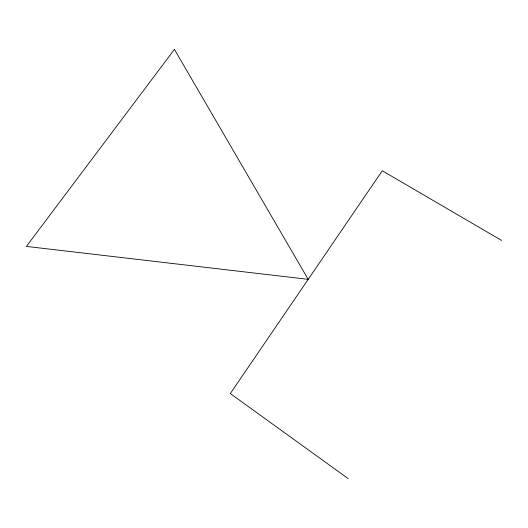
<?xml version="1.0" encoding="UTF-8"?>
<svg xmlns="http://www.w3.org/2000/svg" width="528" height="528" viewBox="0 0 528 528"><rect width="100%" height="100%" fill="white"/><g stroke="black" fill="none" stroke-linecap="round" stroke-linejoin="round"><path stroke-width="0.79" d="M501.6 240.438L382.272 170.755L230.307 393.551L348.19 478.619M174.418 49.381L26.4 246.411L308.2 279.352L174.418 49.381"/></g></svg>
